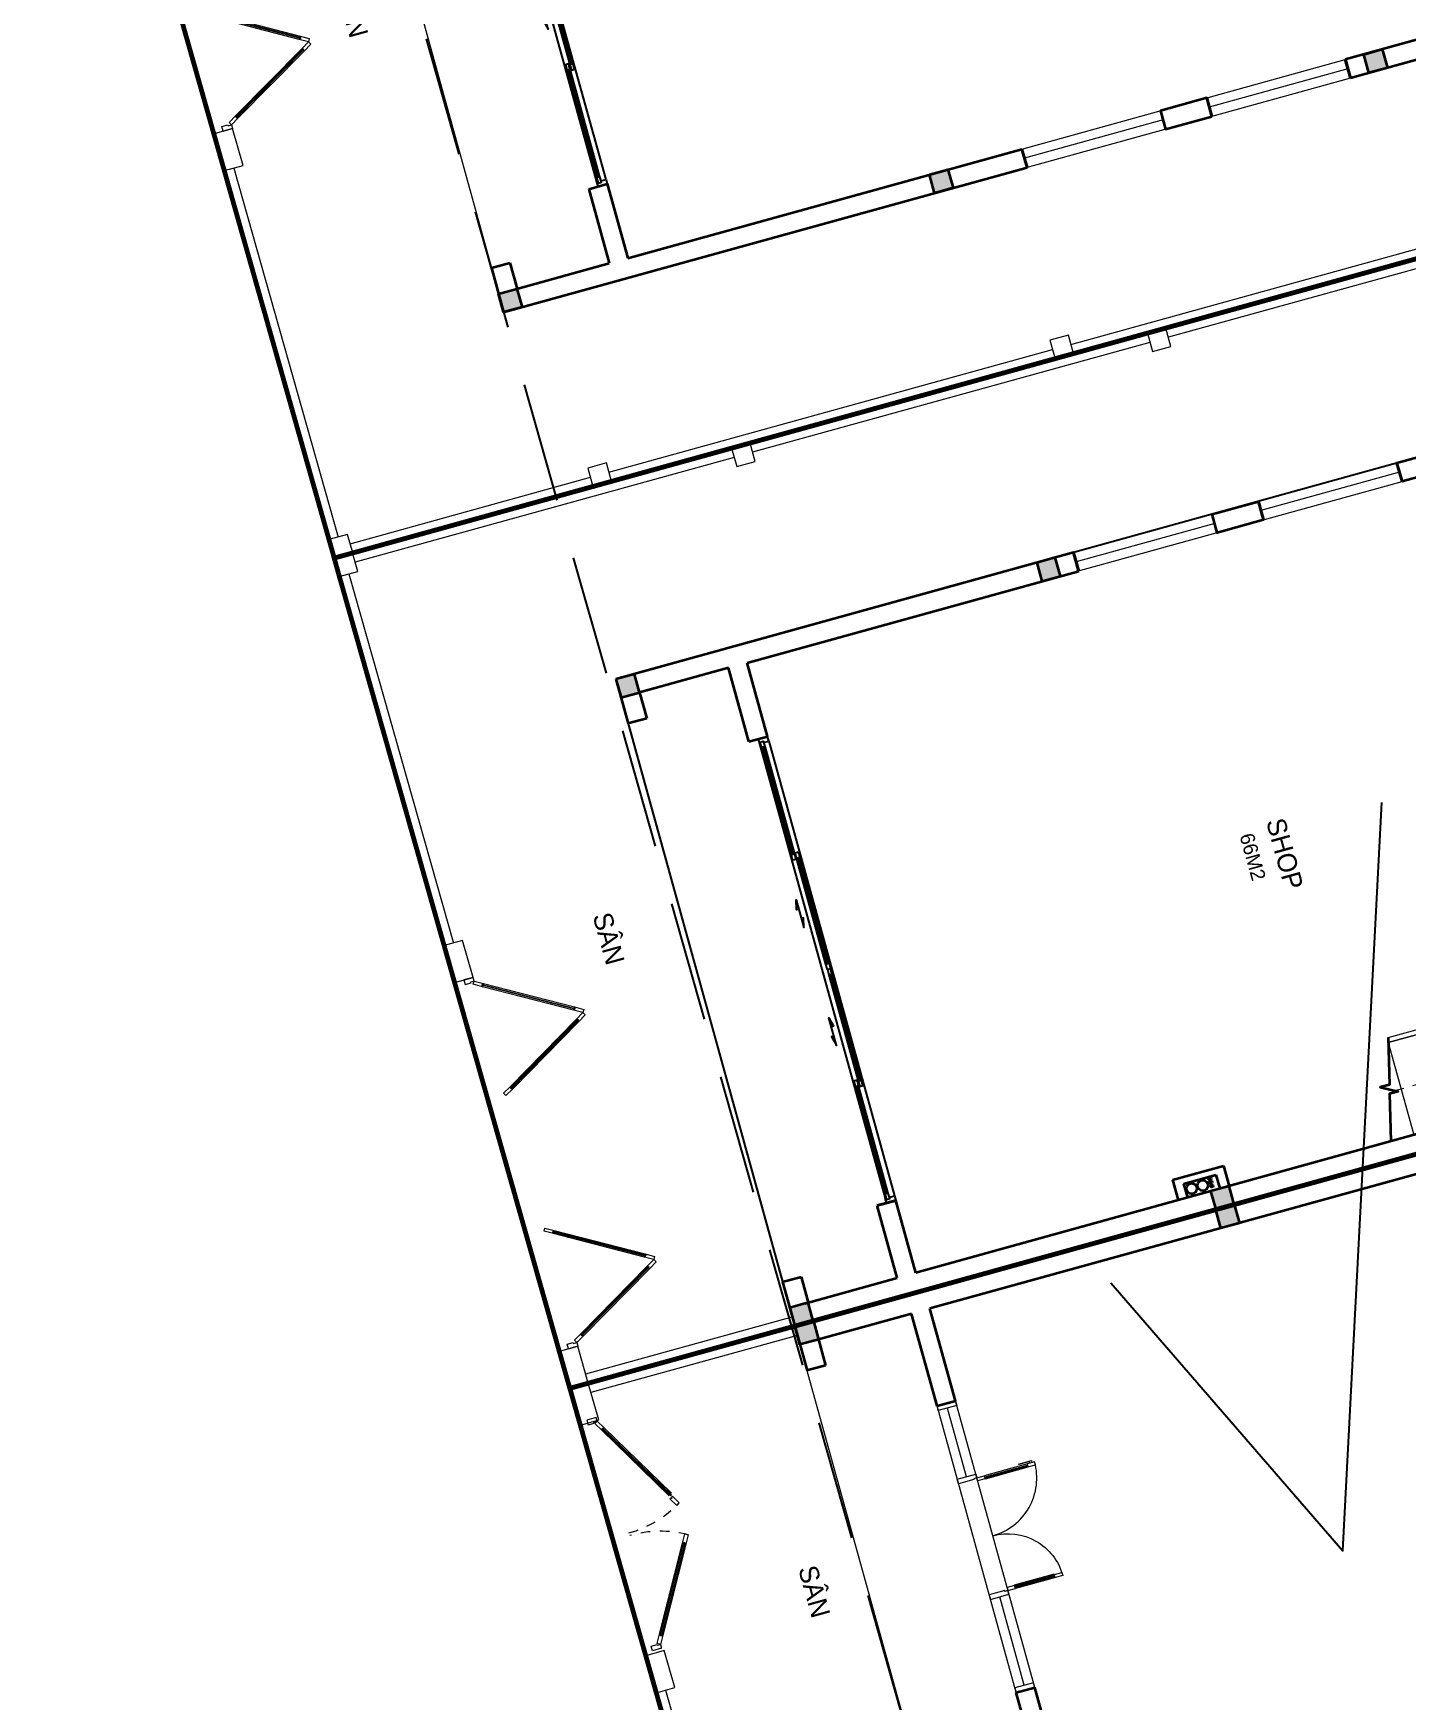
# Model space of a CAD drawing. Header units: metres. Extents: x 568336 to 569219, y 2065964 to 2066430.
# Drawn here: x 568431.95 to 568446.27, y 2066353.65 to 2066371.04 of the extents above; entities that cross this region are included whole.
import ezdxf

# ---------------------------------------------------------------- set-up
doc = ezdxf.new("R2010")
doc.units = ezdxf.units.M
for name, pattern in [('$AUDIT_BAD_LTYPE2', [0]), ('HIDDEN', [0.375, 0.25, -0.125]), ('HIDDEN2', [0.1875, 0.125, -0.0625])]:
    doc.linetypes.add(name, pattern=pattern)
doc.layers.get('0').update_dxf_attribs({"linetype": 'CONTINUOUS'})
doc.layers.add('-AREA', color=2, linetype='CONTINUOUS', plot=False)
for name, color, linetype, lineweight in [('-CONCRETE', 1, 'CONTINUOUS', 35), ('-DIM', 9, 'CONTINUOUS', 13), ('-DOOR', 137, 'CONTINUOUS', 9), ('-KH', 143, 'CONTINUOUS', 13), ('-LINE1', 7, 'CONTINUOUS', 18), ('-LINE2', 252, 'CONTINUOUS', 9), ('-WALL', 4, 'CONTINUOUS', 35), ('EC-Thiet bi', 8, 'CONTINUOUS', 25), ('TEXT25', 2, 'CONTINUOUS', 13)]:
    doc.layers.add(name, color=color, linetype=linetype, lineweight=lineweight)
for name, color, linetype in [('-RANH GIOI LO DAT', 12, 'CONTINUOUS'), ('APOLIC', 7, 'CONTINUOUS'), ('RANHGIOI', 2, 'HIDDEN')]:
    doc.layers.add(name, color=color, linetype=linetype)
doc.styles.add('SVN_AVO_thuong', font='')
doc.styles.add('T1', font='', dxfattribs={"height": 200})
doc.styles.get('SVN_AVO_thuong').set_extended_font_data('SVN-Avo')
doc.styles.get('T1').set_extended_font_data('VNgeometric Light')

# ---------------------------------------------------------------- blocks, each defined once
blk = doc.blocks.new('*U31')
for points in [[(22, 564), (22, 734), (50, 734), (50, 706), (27, 706), (27, 564)], [(0, 0), (50, 0), (50, -40), (60, -40), (60, -246), (0, -246)], [(1599, 0), (1549, 0), (1549, -40), (1539, -40), (1539, -246), (1599, -246)]]:
    blk.add_lwpolyline(points, close=True)
for points in [[(50, 670), (90, 670), (90, 770), (50, 770), (50, 670)], [(50, 673), (50, 100)], [(1549, 629), (1509, 629), (1509, 729), (1549, 729), (1549, 629)], [(1549, 632), (1549, 100)], [(50, 100), (90, 100), (90, 0), (50, 0), (50, 100)], [(1549, 100), (1509, 100), (1509, 0), (1549, 0), (1549, 100)]]:
    blk.add_lwpolyline(points)
at = {"ltscale": 0.3}
for points in [[(820, 0, 0.414214), (50, 770, 0.414214)], [(820, 0, -0.414214), (1549, 729, -0.414214)]]:
    blk.add_lwpolyline(points, format="xyb", dxfattribs=at)
at = {"layer": 'APOLIC', "linetype": '$AUDIT_BAD_LTYPE2'}
for p, q in [((70, 100), (70, 670)), ((90, 670), (90, 100)), ((1509, 629), (1509, 100)), ((1529, 100), (1529, 629))]:
    blk.add_line(p, q, dxfattribs=at)
blk = doc.blocks.new('A$C5C575821')
at = {"layer": '-CONCRETE'}
h = blk.add_hatch(color=256, dxfattribs=at)
h.dxf.hatch_style = 1
h.paths.add_polyline_path([(0, 200), (0, 0), (200, 0), (200, 200)])
blk.add_lwpolyline([(0, 0), (200, 0), (200, 200), (0, 200)], close=True, dxfattribs=at)
blk = doc.blocks.new('cong 2 canh')
at = {"ltscale": 100}
for p, q in [((547984, -107651), (547135, -108141)), ((547153, -108172), (548002, -107682)), ((549365, -108172), (548516, -107682)), ((548534, -107651), (549382, -108141))]:
    blk.add_line(p, q, dxfattribs=at)
for points in [[(548103, -107601), (548016, -107651), (548022, -107662), (548031, -107657), (548036, -107666), (548027, -107671), (548034, -107682), (548120, -107632)], [(548447, -107601), (548534, -107651), (548527, -107662), (548519, -107657), (548514, -107666), (548522, -107671), (548516, -107682), (548430, -107632)], [(547147, -108161), (547138, -108166), (547133, -108157), (547142, -108152), (547135, -108141), (547049, -108191), (547066, -108222), (547153, -108172)], [(549371, -108161), (549380, -108166), (549385, -108157), (549376, -108152), (549382, -108141), (549469, -108191), (549451, -108222), (549365, -108172)], [(547059, -108226), (547049, -108226), (547049, -108191), (547009, -108191), (547009, -108291), (547059, -108291)], [(549459, -108226), (549469, -108226), (549469, -108191), (549509, -108191), (549509, -108291), (549459, -108291)]]:
    blk.add_lwpolyline(points, close=True, dxfattribs=at)
at = {"color": 8, "ltscale": 100}
for points in [[(548004, -107666), (547999, -107657), (547133, -108157), (547138, -108166)], [(548514, -107666), (548519, -107657), (549385, -108157), (549380, -108166)]]:
    blk.add_lwpolyline(points, close=True, dxfattribs=at)
at = {"color": 8, "linetype": 'HIDDEN', "ltscale": 10}
for centre, start, end in [((547081, -108191), 0, 30), ((549469, -108191), 150, 180)]:
    blk.add_arc(centre, 1180, start, end, dxfattribs=at)
blk = doc.blocks.new('M41-T1')
at = {"layer": '-DOOR'}
for p, q in [((198563, -1629763), (195463, -1629763)), ((196256, -1629863), (195513, -1629863)), ((198513, -1629863), (197556, -1629863)), ((198563, -1629963), (195463, -1629963))]:
    blk.add_line(p, q, dxfattribs=at)
for points in [[(195513, -1629963), (195463, -1629963), (195463, -1629763), (195513, -1629763)], [(198513, -1629963), (198563, -1629963), (198563, -1629763), (198513, -1629763)]]:
    blk.add_lwpolyline(points, close=True, dxfattribs=at)
blk.add_lwpolyline([(194745, -1631174), (198838, -1631170)], dxfattribs=at)
at = {"layer": '-LINE1'}
for points in [[(194365, -1631170), (194365, -1633404)], [(197564, -1633482), (199964, -1633466)]]:
    blk.add_lwpolyline(points, dxfattribs=at)
at = {"layer": '-LINE1', "ltscale": 10}
for points in [[(197165, -1633585), (197565, -1633582), (197563, -1633382), (197163, -1633385)], [(194265, -1633605), (194665, -1633602), (194663, -1633402), (194263, -1633405)]]:
    blk.add_lwpolyline(points, close=True, dxfattribs=at)
at = {"layer": '-LINE2'}
blk.add_line((198563, -1629963), (195463, -1629963), dxfattribs=at)
at = {"layer": '-RANH GIOI LO DAT', "linetype": 'HIDDEN', "ltscale": 10, "const_width": 50}
blk.add_lwpolyline([(194265, -1615665), (194265, -1633605), (200265, -1633564), (205265, -1628530), (205265, -1615665)], close=True, dxfattribs=at)
at = {"layer": '-WALL'}
for p, q in [((194265, -1617665), (194265, -1631170)), ((194465, -1621615), (194465, -1629763)), ((195463, -1629763), (194465, -1629763)), ((195463, -1629963), (195463, -1629763)), ((200348, -1629763), (198563, -1629763)), ((198563, -1629963), (198563, -1629763)), ((195463, -1629963), (194465, -1629963)), ((194465, -1629963), (194465, -1630970)), ((200163, -1629963), (198563, -1629963)), ((194465, -1630970), (194746, -1630970)), ((194746, -1630970), (194745, -1631174)), ((194265, -1631170), (194745, -1631170))]:
    blk.add_line(p, q, dxfattribs=at)
at = {"layer": '-DOOR', "xscale": 0.8130081300813008, "yscale": 0.8130081300813008, "zscale": 0.8130081300813008}
blk.add_blockref('*U31', (196256, -1629763), dxfattribs=at)
at = {"layer": '-LINE1', "rotation": 0.3886114047361128}
blk.add_blockref('cong 2 canh', (-353099, -1528943), dxfattribs=at)
at = {"layer": '-WALL', "xscale": -1}
for p in [(194465, -1626615), (194465, -1631170)]:
    blk.add_blockref('A$C5C575821', p, dxfattribs=at)
at = {"layer": 'TEXT25', "style": 'SVN_AVO_thuong'}
blk.add_text('SÂN', height=200, rotation=360, dxfattribs=at).set_placement((196712, -1631812))
blk.add_text('SÂN', height=200, rotation=360, dxfattribs=at).set_placement((196712, -1631812))
blk = doc.blocks.new('*U43')
at = {"color": 8, "ltscale": 100}
for p, q in [((50, 100), (4969, 100)), ((50, 0), (4969, 0))]:
    blk.add_line(p, q, dxfattribs=at)
at = {"ltscale": 100}
for p, q in [((105, 45), (1245, 45)), ((1245, 10), (105, 10)), ((1315, 90), (2440, 90)), ((2440, 55), (1315, 55)), ((3704, 90), (2580, 90)), ((2580, 55), (3704, 55)), ((4914, 45), (3774, 45)), ((3774, 10), (4914, 10))]:
    blk.add_line(p, q, dxfattribs=at)
for points in [[(50, 100), (0, 100), (0, 0), (50, 0), (50, 10), (35, 10), (35, 45), (50, 45)], [(5019, 0), (4969, 0), (4969, 10), (4984, 10), (4984, 45), (4969, 45), (4969, 100), (5019, 100)]]:
    blk.add_lwpolyline(points, close=True)
for points in [[(105, 32), (95, 32), (95, 22), (105, 22), (105, 10), (35, 10), (35, 45), (105, 45)], [(1245, 90), (1315, 90), (1315, 77), (1305, 77), (1305, 67), (1315, 67), (1315, 55), (1245, 55)], [(1315, 10), (1245, 10), (1245, 22), (1255, 22), (1255, 32), (1245, 32), (1245, 45), (1315, 45)], [(2440, 67), (2450, 67), (2450, 77), (2440, 77), (2440, 90), (2510, 90), (2510, 55), (2440, 55)], [(2580, 67), (2570, 67), (2570, 77), (2580, 77), (2580, 90), (2510, 90), (2510, 55), (2580, 55)], [(3774, 90), (3704, 90), (3704, 77), (3714, 77), (3714, 67), (3704, 67), (3704, 55), (3774, 55)], [(3704, 10), (3774, 10), (3774, 22), (3764, 22), (3764, 32), (3774, 32), (3774, 45), (3704, 45)], [(4914, 32), (4924, 32), (4924, 22), (4914, 22), (4914, 10), (4984, 10), (4984, 45), (4914, 45)]]:
    blk.add_lwpolyline(points, close=True, dxfattribs=at)
at = {"color": 8, "ltscale": 100}
for points in [[(1255, 32), (1255, 22), (95, 22), (95, 32)], [(1305, 67), (1305, 77), (2450, 77), (2450, 67)], [(3714, 67), (3714, 77), (2570, 77), (2570, 67)], [(3764, 32), (3764, 22), (4924, 22), (4924, 32)]]:
    blk.add_lwpolyline(points, close=True, dxfattribs=at)
for points in [[(1822, -65), (1822, -90), (1722, -65), (2022, -65), (1922, -40), (1922, -65)], [(3197, -65), (3197, -90), (3297, -65), (2997, -65), (3097, -40), (3097, -65)]]:
    blk.add_lwpolyline(points)
blk = doc.blocks.new('CONG2')
at = {"layer": '-LINE1', "lineweight": 18}
blk.add_line((257137, -126793), (257137, -126693), dxfattribs=at)
at = {"ltscale": 100}
for p, q in [((255907, -126606), (256397, -125757)), ((256427, -125775), (255937, -126623)), ((256527, -125775), (257017, -126623)), ((257047, -126606), (256557, -125757))]:
    blk.add_line(p, q, dxfattribs=at)
for points in [[(256477, -125688), (256427, -125775), (256416, -125768), (256421, -125760), (256412, -125755), (256407, -125763), (256397, -125757), (256447, -125671)], [(256477, -125688), (256527, -125775), (256538, -125768), (256533, -125760), (256541, -125755), (256546, -125763), (256557, -125757), (256507, -125671)], [(255917, -126612), (255912, -126621), (255921, -126626), (255926, -126617), (255937, -126623), (255887, -126710), (255857, -126693), (255907, -126606)], [(257036, -126612), (257041, -126621), (257033, -126626), (257028, -126617), (257017, -126623), (257067, -126710), (257097, -126693), (257047, -126606)], [(257087, -126728), (257097, -126728), (257097, -126693), (257137, -126693), (257137, -126793), (257087, -126793)]]:
    blk.add_lwpolyline(points, close=True, dxfattribs=at)
at = {"color": 8, "ltscale": 100}
for points in [[(256412, -125755), (256421, -125760), (255921, -126626), (255912, -126621)], [(256541, -125755), (256533, -125760), (257033, -126626), (257041, -126621)]]:
    blk.add_lwpolyline(points, close=True, dxfattribs=at)
blk = doc.blocks.new('M42-T1')
at = {"layer": '-AREA'}
blk.add_lwpolyline([(197251, -1697822), (204251, -1697822), (204252, -1684317), (197251, -1684317)], close=True, dxfattribs=at)
at = {"layer": '-CONCRETE'}
for centre, radius in [((203922, -1693239, 0), 13), ((203972, -1693330, 0), 55), ((203961, -1693239, 0), 13), ((204002, -1693239, 0), 13), ((203972, -1693450, 0), 55)]:
    blk.add_circle(centre, radius, dxfattribs=at)
at = {"layer": '-DOOR'}
for p, q in [((197350, -1689369), (197351, -1690869)), ((197251, -1691369), (197251, -1690869)), ((197450, -1691369), (197450, -1690869)), ((197351, -1691369), (197351, -1692869))]:
    blk.add_line(p, q, dxfattribs=at)
blk.add_lwpolyline([(197450, -1692869), (197451, -1689369), (197251, -1689369), (197250, -1692869)], close=True, dxfattribs=at)
at = {"layer": '-KH', "linetype": 'HIDDEN2', "ltscale": 5}
blk.add_lwpolyline([(203551, -1691139), (203551, -1689067), (202326, -1689067)], dxfattribs=at)
at = {"layer": '-LINE1'}
for p, q in [((203051, -1688567), (203051, -1691067)), ((203001, -1691054), (203001, -1689617)), ((203051, -1691067), (203051, -1689567)), ((203051, -1691067), (204051, -1691067))]:
    blk.add_line(p, q, dxfattribs=at)
for points in [[(195351, -1687017), (195351, -1691317)], [(195351, -1691517), (195351, -1695817)], [(195351, -1696017), (195351, -1700118)], [(204151, -1700057), (204151, -1697822)], [(195451, -1700216), (199452, -1700189)]]:
    blk.add_lwpolyline(points, dxfattribs=at)
at = {"layer": '-LINE1', "ltscale": 10}
for points in [[(195251, -1691517), (195451, -1691517), (195451, -1691317), (195251, -1691317)], [(195251, -1696017), (195451, -1696017), (195451, -1695817), (195251, -1695817)], [(195251, -1700318), (195451, -1700318), (195451, -1700118), (195251, -1700118)], [(199452, -1700289), (199852, -1700287), (199852, -1700087), (199452, -1700089)], [(203851, -1700259), (204251, -1700257), (204251, -1700057), (203851, -1700059)]]:
    blk.add_lwpolyline(points, close=True, dxfattribs=at)
at = {"layer": '-RANH GIOI LO DAT', "linetype": 'HIDDEN', "ltscale": 10, "const_width": 50}
blk.add_lwpolyline([(195251, -1682317), (195251, -1700318), (204251, -1700257), (204251, -1682317)], close=True, dxfattribs=at)
at = {"layer": '-WALL'}
for p, q in [((204252, -1697822), (204251, -1684317)), ((197251, -1687019), (197251, -1689369)), ((197451, -1687019), (197451, -1689369)), ((204051, -1688567), (204051, -1696458)), ((197450, -1689369), (197251, -1689369)), ((197251, -1689369), (197451, -1689369)), ((197450, -1692869), (197250, -1692869)), ((197251, -1692869), (197251, -1697822)), ((197251, -1692869), (197451, -1692869)), ((197451, -1696458), (197451, -1692869)), ((203831, -1693617), (203831, -1693067)), ((203831, -1693067), (204051, -1693067)), ((203901, -1693517), (203901, -1693167)), ((203901, -1693517), (204051, -1693517)), ((203831, -1693617), (204051, -1693617)), ((198249, -1696458), (197451, -1696458)), ((198249, -1696658), (198249, -1696458)), ((204051, -1696458), (203268, -1696458)), ((203268, -1696658), (203268, -1696458)), ((203268, -1696458), (203268, -1696658)), ((198249, -1696658), (197449, -1696658)), ((197451, -1696658), (197451, -1697622)), ((204051, -1696658), (203268, -1696658)), ((204051, -1697658), (204051, -1696658)), ((197451, -1697622), (197733, -1697622)), ((197733, -1697622), (197731, -1697826)), ((203771, -1697822), (203773, -1697622)), ((203773, -1697622), (204053, -1697622)), ((197251, -1697822), (197731, -1697822)), ((203771, -1697822), (204251, -1697822))]:
    blk.add_line(p, q, dxfattribs=at)
at = {"layer": '-WALL', "color": 250}
for p, q in [((197451, -1690869), (197251, -1690869)), ((197451, -1691369), (197251, -1691369))]:
    blk.add_line(p, q, dxfattribs=at)
at = {"layer": '-WALL'}
blk.add_lwpolyline([(197251, -1690869), (197451, -1690869), (197451, -1691369), (197251, -1691369)], close=True, dxfattribs=at)
for points in [[(203001, -1691054), (203478, -1691174), (203478, -1691275), (203571, -1691103), (203571, -1691197), (204051, -1691317)], [(203901, -1693167), (204051, -1693167)]]:
    blk.add_lwpolyline(points, dxfattribs=at)
at = {"layer": 'EC-Thiet bi'}
blk.add_lwpolyline([(197731, -1697822), (203771, -1697822)], dxfattribs=at)
at = {"layer": '-DOOR', "xscale": -1, "rotation": 0.06454078702150312}
blk.add_blockref('CONG2', (456846, -1573104), dxfattribs=at)
at = {"layer": '-DOOR', "rotation": 0.05311556727462942}
blk.add_blockref('CONG2', (-53403, -1573605), dxfattribs=at)
at = {"layer": '-WALL'}
for p in [(197251, -1693267), (204051, -1693267), (197251, -1697822), (204052, -1697822)]:
    blk.add_blockref('A$C5C575821', p, dxfattribs=at)
at = {"layer": 'EC-Thiet bi'}
blk.add_blockref('*U43', (198249, -1696558), dxfattribs=at)
at = {"layer": 'TEXT25'}
for s, height, rotation, style, p in [('SHOP', 200, 360, 'SVN_AVO_thuong', (200488, -1691683)), ('66M2', 150, 360, 'T1', (200557, -1691988)), ('SÂN', 200, 0, 'SVN_AVO_thuong', (199564, -1698715))]:
    blk.add_text(s, height=height, rotation=rotation, dxfattribs=dict(at, style=style)).set_placement(p)
blk = doc.blocks.new('M43-T1')
at = {"layer": '-DOOR'}
for p, q in [((201633, -1754707), (201632, -1756207)), ((201533, -1756707), (201533, -1756207)), ((201732, -1756707), (201732, -1756207)), ((201632, -1756707), (201632, -1758207))]:
    blk.add_line(p, q, dxfattribs=at)
blk.add_lwpolyline([(201533, -1758207), (201532, -1754707), (201732, -1754707), (201733, -1758207)], close=True, dxfattribs=at)
at = {"layer": '-LINE1'}
for points in [[(203632, -1758257), (203632, -1753457)], [(203632, -1763257), (203632, -1758457)], [(203632, -1766057), (203632, -1763457)], [(195212, -1763871), (201252, -1763871)], [(199532, -1766182), (203531, -1766159)]]:
    blk.add_lwpolyline(points, dxfattribs=at)
at = {"layer": '-LINE1', "ltscale": 10}
for points in [[(203532, -1758457), (203732, -1758457), (203732, -1758257), (203532, -1758257)], [(203532, -1763457), (203732, -1763457), (203732, -1763257), (203532, -1763257)], [(203532, -1766259), (203732, -1766257), (203731, -1766057), (203531, -1766059)], [(199132, -1766286), (199532, -1766282), (199532, -1766082), (199132, -1766086)]]:
    blk.add_lwpolyline(points, close=True, dxfattribs=at)
at = {"layer": '-RANH GIOI LO DAT', "linetype": 'HIDDEN', "ltscale": 10, "const_width": 50}
blk.add_lwpolyline([(194732, -1748257), (194732, -1766318), (203732, -1766257), (203732, -1748257)], close=True, dxfattribs=at)
at = {"layer": '-WALL'}
for p, q in [((201532, -1753157), (201532, -1754707)), ((201732, -1753157), (201732, -1754707)), ((201732, -1754707), (201532, -1754707)), ((201533, -1754707), (201732, -1754707)), ((201532, -1762472), (201532, -1758207)), ((201732, -1758207), (201532, -1758207)), ((201533, -1758207), (201733, -1758207)), ((201732, -1763871), (201732, -1758207)), ((200731, -1762472), (201532, -1762472)), ((200731, -1762672), (200731, -1762472)), ((200731, -1762672), (201531, -1762672)), ((201532, -1763672), (201532, -1762672)), ((201252, -1763871), (201253, -1763671)), ((201253, -1763671), (201533, -1763671)), ((201252, -1763871), (201732, -1763871))]:
    blk.add_line(p, q, dxfattribs=at)
at = {"layer": '-WALL', "color": 250}
for p, q in [((201532, -1756207), (201732, -1756207)), ((201532, -1756707), (201732, -1756707))]:
    blk.add_line(p, q, dxfattribs=at)
at = {"layer": '-WALL'}
blk.add_lwpolyline([(201732, -1756207), (201532, -1756207), (201532, -1756707), (201732, -1756707)], close=True, dxfattribs=at)
at = {"layer": '-DOOR', "rotation": 0.0001356904092149188}
blk.add_blockref('CONG2', (-58006, -1639394), dxfattribs=at)
at = {"layer": '-WALL', "xscale": -1}
for p in [(201732, -1754507), (201732, -1759207), (201732, -1763871)]:
    blk.add_blockref('A$C5C575821', p, dxfattribs=at)
at = {"layer": 'EC-Thiet bi', "xscale": -1}
blk.add_blockref('*U43', (200731, -1762572), dxfattribs=at)
at = {"layer": 'TEXT25', "style": 'SVN_AVO_thuong'}
blk.add_text('SÂN', height=200, rotation=360, dxfattribs=at).set_placement((198012, -1764655))

msp = doc.modelspace()

# ---------------------------------------------------------------- linework, layer by layer
at = {"color": 2}
msp.add_lwpolyline([(568443.183, 2066358.011), (568445.603, 2066355.216), (568446.01, 2066363.019)], dxfattribs=at)
at = {"layer": 'RANHGIOI', "color": 12, "ltscale": 5}
msp.add_line((568431.946, 2066385.411), (568442.985, 2066346.521), dxfattribs=at)

# ---------------------------------------------------------------- block references
at = {"layer": '-DIM', "xscale": 0.001, "yscale": 0.001, "zscale": 0.001}
for name, p, rotation in [('M43-T1', (570083.136, 2067032.723), 285.4590240789451), ('M42-T1', (570021.842, 2067006.973), 285.4590240819714), ('M41-T1', (569960.264, 2066979.582), 285.4590240793294)]:
    msp.add_blockref(name, p, dxfattribs=dict(at, rotation=rotation))

doc.saveas('drawing.dxf')
